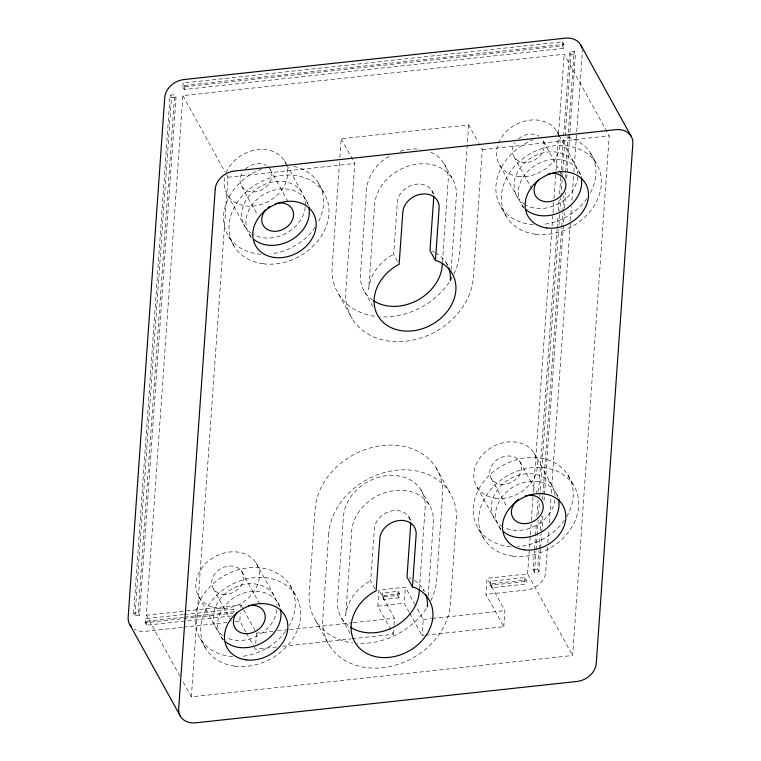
<?xml version="1.0" encoding="UTF-8"?>
<svg xmlns="http://www.w3.org/2000/svg" width="761" height="761" viewBox="0 0 761 761"><rect width="100%" height="100%" fill="white"/><g stroke="black" fill="none" stroke-linecap="round" stroke-linejoin="round"><path stroke-width="0.57" stroke-dasharray="3.81 2.85" d="M133.66 613.204L170.122 95.201L174.669 94.706L176.029 97.18L139.567 615.183L135.03 615.678L133.66 613.204L138.198 612.71L139.567 615.183M135.03 615.678L171.491 97.674L170.122 95.201M138.198 612.71L174.669 94.706M231.249 616.01L146.521 625.209L145.151 622.736L145.437 618.712L183.097 614.622M182.859 87.03L183.144 83.006L562.617 41.826L563.977 44.3L563.692 48.324L184.229 89.503L182.859 87.03L562.331 45.85L563.692 48.324M179.957 676.187L146.321 615.249L182.897 95.639L564.177 54.269L609.219 135.858L572.643 655.478L191.363 696.848L182.24 680.315M146.521 625.209L146.797 621.185L145.437 618.712M184.229 89.503L184.514 85.479L183.144 83.006M191.363 696.848L227.939 177.237L225.656 173.099M184.267 614.498L233.694 609.133L233.408 613.157L145.151 622.736M245.908 632.153L239.801 621.081L240.362 613.033M240.771 607.278L240.933 604.985L184.866 611.064M255.763 643.521L256.486 633.171L243.71 610.018M339.53 162.264L332.167 266.93A66.683 53.603 -28.9 0 0 375.563 316.386M339.863 157.556L341.185 138.74L468.671 124.909L478.346 142.421M341.185 138.74L354.835 163.463L345.817 291.663A66.683 53.603 -28.9 0 0 405.575 341.251A66.683 53.603 -28.9 0 0 473.304 277.832L482.322 149.632L478.907 143.449M375.049 588.909L370.683 580.995L374.364 528.695A18.996 15.268 -28.9 0 1 391.278 511.021A18.996 15.268 -28.9 0 1 410.35 520.657M397.489 261.442L393.665 254.516L397.347 202.217A18.996 15.268 -28.9 0 1 414.26 184.552A18.996 15.268 -28.9 0 1 433.332 194.179M352.067 638.774L393.342 634.293L377.779 606.108L378.921 590.013L405.366 587.14L414.85 604.329M382.288 597.005L382.574 592.981L398.127 591.297L399.496 593.77L399.211 597.794L383.658 599.478L382.288 597.005L397.851 595.321L399.211 597.794M383.658 599.478L383.944 595.454L382.574 592.981M393.342 634.293L393.665 629.689M393.989 625.095L394.474 618.198L378.921 590.013M397.851 595.321L398.127 591.297M409.256 612.329L404.234 603.235L405.366 587.14M419.406 589.604L425.18 507.454A42.73 34.35 -28.9 0 0 386.883 475.673A42.73 34.35 -28.9 0 0 343.477 516.319L337.532 600.819A42.73 34.35 -28.9 0 0 349.527 626.531M442.464 261.955L448.162 180.975A42.73 34.35 -28.9 0 0 429.946 151.839M424.429 635.33L422.089 635.587L423.23 619.492L415.411 605.337M428.167 596.224L433.37 522.293A42.73 34.35 -28.9 0 0 395.073 490.512A42.73 34.35 -28.9 0 0 351.668 531.159L345.722 615.659A42.73 34.35 -28.9 0 1 368.353 582.079L370.683 580.995M451.149 269.746L456.353 195.815A42.73 34.35 -28.9 0 0 418.055 164.034A42.73 34.35 -28.9 0 0 374.65 204.68L368.705 289.18A42.73 34.35 -28.9 0 1 391.335 255.601L393.665 254.516M468.671 124.909L459.654 253.099A66.683 53.603 -28.9 0 1 452.738 276.281M425.599 635.207L503.792 626.722L485.937 594.37L487.069 578.274L527.601 573.88L572.643 655.478M490.445 585.266L490.731 581.242L524.9 577.542L526.27 580.015L525.984 584.039L491.806 587.739L490.445 585.266L524.624 581.566L525.984 584.039M491.806 587.739L492.091 583.716L490.731 581.242M503.792 626.722L504.933 610.626L487.069 578.274M524.624 581.566L524.9 577.542M562.331 45.85L562.617 41.826M527.601 573.88L530.265 536.001M530.35 534.821L531.264 521.799M531.349 520.61L533.014 496.943M533.347 492.205L552.01 227.073M552.096 225.893L552.933 214.05M553.009 212.871L553.932 199.848M554.008 198.669L555.682 174.992M556.015 170.264L558.507 134.754M558.593 133.565L564.177 54.269M540.586 549.318L539.007 571.844L534.469 572.329L533.1 569.856L534.431 550.897M534.517 549.708L535.44 536.667M535.516 535.487L536.438 522.446M536.857 516.519L538.027 499.92M538.607 491.625L557.052 229.66M557.128 228.481L558.051 215.439M558.384 210.692L559.135 200.029M559.554 194.103L560.724 177.503M560.8 176.324L563.559 137.199M563.644 136.019L569.561 51.862L574.098 51.367L575.468 53.841L567.126 172.376M534.469 572.329L535.963 550.993M536.048 549.813L536.971 536.771M537.057 535.582L538.141 520.182M538.55 514.246L539.473 501.214M539.806 496.467L558.584 229.765M558.916 225.018L559.668 214.355M559.744 213.166L560.828 197.755M560.914 196.576L562.17 178.797M562.255 177.608L565.09 137.303M565.176 136.124L570.931 54.326L569.561 51.862M539.007 571.844L537.637 569.371L538.978 550.403M539.054 549.214L540.063 534.993M540.396 530.255L541.394 516.025M542.564 499.435L542.812 495.877M542.897 494.688L561.675 227.986M561.751 226.797L562.76 212.576M562.836 211.387L563.92 195.977M565.176 178.198L565.509 173.46M565.594 172.271L574.098 51.367M540.671 548.129L541.67 533.908M541.756 532.719L542.926 516.129M544.01 500.719L544.343 495.982M544.429 494.793L564.291 212.68M564.624 207.934L565.708 192.523M566.707 178.302L567.04 173.556M547.482 547.368L545.761 571.911A18.996 15.268 -28.9 0 1 526.469 589.975L485.937 594.37M547.815 542.698L548.719 529.846M549.214 522.769L550.964 497.884M551.297 493.147L570.408 221.765M570.484 220.576L571.492 206.355M571.901 200.428L573.823 173.175M573.908 171.986L576.657 132.88M576.743 131.691L582.336 52.29A18.996 15.268 -28.9 0 0 582.327 50.207M184.514 85.479L563.977 44.3M171.491 97.674L176.029 97.18M570.931 54.326L575.468 53.841M227.939 177.237L354.835 163.463M482.322 149.632L609.219 135.858M533.1 569.856L537.637 569.371M146.321 615.249L183.696 611.188M146.797 621.185L183.277 617.228M184.457 617.095L235.054 611.606L233.694 609.133M383.944 595.454L399.496 593.77M492.091 583.716L526.27 580.015M182.44 627.302L145.189 631.345A18.996 15.268 -28.9 0 1 134.364 629.214M183.61 627.169L226.921 622.469M235.111 621.585L239.801 621.081M377.779 606.108L404.234 603.235M256.486 633.171L272.999 631.383M277.717 630.869L288.333 629.718M289.513 629.585L352.02 622.802M353.199 622.679L394.474 618.198M423.23 619.492L431.392 618.607M432.562 618.474L504.933 610.626M276.585 646.964L255.354 649.266L253.689 646.241M282.483 646.317L350.888 638.898M590.688 153.341L596.148 163.234M556.795 131.196L558.498 134.288M559.069 135.315L574.403 163.101M578.379 170.588L581.785 176.771M561.39 173.879L542.536 139.739A16.618 13.356 -28.9 0 1 527.297 162.35A16.618 13.356 -28.9 0 1 515.026 142.716M514.027 156.804L532.881 190.944M521.599 204.576L523.882 208.704M499.777 165.337L517.385 197.232M501.099 206.992L506.56 216.875M443.967 163.463L452.158 178.302M431.791 190.497L435.073 196.433M568.029 475.235L573.49 485.128M446.212 262.802L448.391 266.759M534.136 453.09L551.744 484.995M555.72 492.481L559.696 499.692M519.877 461.623L537.589 493.699M491.368 478.698L507.368 507.663M318.345 182.897L323.805 192.78M498.94 526.469L501.223 530.598M477.118 487.23L494.726 519.126M364.709 291.853L372.681 306.274M284.452 160.752L286.155 163.834M286.726 164.861L302.06 192.647M306.027 200.143L309.442 206.317M478.441 528.876L483.901 538.769M436.063 467.758L449.713 492.481M270.193 169.284L287.905 201.361M338.712 294.26L352.362 318.983M420.985 489.941L429.175 504.781M241.684 186.35L257.684 215.325M182.897 95.639L225.085 172.072M408.809 516.976L410.997 520.924M249.256 234.131L252.1 239.277M227.434 194.883L245.042 226.788M228.747 236.538L234.207 246.431M423.23 589.28L424.324 591.259A42.73 34.35 -28.9 0 0 412.433 579.197M409.818 613.347L422.089 635.587M341.737 618.332L350.26 633.789M315.729 620.738L329.38 645.461M290.027 585.257L295.487 595.15M256.124 563.121L273.732 595.016M277.708 602.503L281.123 608.686M241.874 571.654L259.577 603.72M240.933 604.985L243.149 609.009M246.469 633.162L253.137 645.242M213.365 588.719L232.21 622.859M199.106 597.252L216.714 629.147M220.937 636.5L223.782 641.647M200.428 638.907L205.889 648.791M251.32 233.313A33.237 26.721 -28.9 0 1 261.556 185.827A33.237 26.721 -28.9 0 1 305.38 205.223M305.228 207.315A33.237 26.721 -28.9 0 1 284.995 233.874A33.237 26.721 -28.9 0 1 252.186 233.884M226.16 172.814A33.237 26.721 -28.9 0 1 280.067 155.682A33.237 26.721 -28.9 0 1 262.64 203.996A33.237 26.721 -28.9 0 1 225.408 174.906M518.555 138.816A16.618 13.356 -28.9 0 1 538.74 136.048M524.529 204.338A33.237 26.721 -28.9 0 1 532.262 157.185A33.237 26.721 -28.9 0 1 577.694 173.594M577.666 176.714A33.237 26.721 -28.9 0 1 558.441 203.758A33.237 26.721 -28.9 0 1 525.432 204.88M502.774 526.774A33.237 26.721 -28.9 0 1 509.061 479.392A33.237 26.721 -28.9 0 1 555.035 495.478M554.912 499.663A33.237 26.721 -28.9 0 1 535.792 525.642A33.237 26.721 -28.9 0 1 503.706 527.278M222.992 635.673A33.237 26.721 -28.9 0 1 232.134 588.786A33.237 26.721 -28.9 0 1 277.023 605.509M276.909 609.685A33.237 26.721 -28.9 0 1 227.625 638.194M267.872 166.64A16.618 13.356 -28.9 0 1 267.472 185.551A16.618 13.356 -28.9 0 1 246.022 190.345A16.618 13.356 -28.9 0 1 242.683 172.271M245.413 169.075A16.618 13.356 -28.9 0 1 266.398 165.594M567.345 137.066A52.233 41.988 -28.9 0 1 590.013 193.636M586.969 198.488A52.233 41.988 -28.9 0 1 542.774 224.428M533.375 224.647A52.233 41.988 -28.9 0 1 495.868 188.585A52.233 41.988 -28.9 0 1 532.805 139.986M293.908 166.355A52.233 41.988 -28.9 0 1 317.67 223.182M315.235 227.159A52.233 41.988 -28.9 0 1 270.431 253.974M261.033 254.203A52.233 41.988 -28.9 0 1 223.525 217.656A52.233 41.988 -28.9 0 1 261.518 169.132M524.491 208.248A33.094 26.606 -28.9 0 1 535.877 165.013A33.094 26.606 -28.9 0 1 580.396 174.773M251.339 236.928A33.094 26.606 -28.9 0 1 264.79 193.836A33.094 26.606 -28.9 0 1 308.414 205.432M501.033 529.275A33.094 26.606 -28.9 0 1 514.474 486.184A33.094 26.606 -28.9 0 1 558.098 497.78M223.82 640.163A33.094 26.606 -28.9 0 1 236.462 596.215A33.094 26.606 -28.9 0 1 280.39 608.924M409.209 577.647A42.73 34.35 -28.9 0 1 411.378 578.645M430.812 600.695A66.683 53.603 -28.9 0 0 436.671 579.578L442.617 495.078A66.683 53.603 -28.9 0 0 382.85 445.489A66.683 53.603 -28.9 0 0 315.13 508.919L309.185 593.409A66.683 53.603 -28.9 0 0 352.581 642.864M426.141 608.762A66.683 53.603 -28.9 0 1 357.147 643.302M389.099 156.271A42.73 34.35 -28.9 0 0 366.46 189.841L360.514 274.34A42.73 34.35 -28.9 0 0 372.51 300.053M400.248 151.239A42.73 34.35 -28.9 0 1 420.348 149.289M452.177 277.299A66.683 53.603 -28.9 0 1 450.398 280.324M449.123 282.283A66.683 53.603 -28.9 0 1 380.129 316.823M432.191 251.168A42.73 34.35 -28.9 0 1 434.36 252.167M435.416 252.728A42.73 34.35 -28.9 0 1 448.277 266.788M232.704 656.572A52.233 41.988 -28.9 0 1 197.936 605.499A52.233 41.988 -28.9 0 1 265.237 568.638A52.233 41.988 -28.9 0 1 289.342 625.552M285.67 631.288A52.233 41.988 -28.9 0 1 242.112 656.343M510.717 546.541A52.233 41.988 -28.9 0 1 476.072 495.126A52.233 41.988 -28.9 0 1 543.972 458.778A52.233 41.988 -28.9 0 1 566.774 516.538M564.31 520.381A52.233 41.988 -28.9 0 1 517.765 546.522M328.781 533.642L322.835 618.141A66.683 53.603 -28.9 0 0 382.602 667.73A66.683 53.603 -28.9 0 0 450.322 604.301L456.267 519.811A66.683 53.603 -28.9 0 0 396.5 470.222A66.683 53.603 -28.9 0 0 328.781 533.642M500.557 484.215A16.618 13.356 -28.9 0 0 521.228 464.847A16.618 13.356 -28.9 0 0 495.097 461.423A16.618 13.356 -28.9 0 0 500.557 484.215M222.545 594.236A16.618 13.356 -28.9 0 0 243.216 574.878A16.618 13.356 -28.9 0 0 217.085 571.444A16.618 13.356 -28.9 0 0 222.545 594.236M518.146 176.362A33.237 26.721 -28.9 0 0 559.487 137.646A33.237 26.721 -28.9 0 0 507.216 130.787A33.237 26.721 -28.9 0 0 518.146 176.362M495.487 498.255A33.237 26.721 -28.9 0 0 536.828 459.539A33.237 26.721 -28.9 0 0 484.557 452.681A33.237 26.721 -28.9 0 0 495.487 498.255M217.475 608.286A33.237 26.721 -28.9 0 0 258.826 569.561A33.237 26.721 -28.9 0 0 206.554 562.702A33.237 26.721 -28.9 0 0 217.475 608.286M535.421 234.207A52.233 41.988 -28.9 0 0 600.391 173.365A52.233 41.988 -28.9 0 0 518.251 162.588A52.233 41.988 -28.9 0 0 535.421 234.207M263.078 263.763A52.233 41.988 -28.9 0 0 328.048 202.921A52.233 41.988 -28.9 0 0 245.908 192.143A52.233 41.988 -28.9 0 0 263.078 263.763M512.762 556.101A52.233 41.988 -28.9 0 0 577.732 495.259A52.233 41.988 -28.9 0 0 495.592 484.481A52.233 41.988 -28.9 0 0 512.762 556.101M234.749 666.132A52.233 41.988 -28.9 0 0 299.72 605.28A52.233 41.988 -28.9 0 0 217.579 594.503A52.233 41.988 -28.9 0 0 234.749 666.132"/><path stroke-width="1.14" d="M412.462 586.95L416.143 534.641A18.996 15.268 -28.9 0 0 399.116 520.524A18.996 15.268 -28.9 0 0 379.825 538.588L376.143 590.888L373.813 591.963A42.73 34.35 -28.9 0 0 359.106 647.782A42.73 34.35 -28.9 0 0 421.689 640.99A42.73 34.35 -28.9 0 0 414.669 587.53L412.462 586.95L407.002 577.057L410.683 524.757A18.996 15.268 -28.9 0 0 410.674 522.674M435.435 260.471L439.116 208.172A18.996 15.268 -28.9 0 0 422.098 194.045A18.996 15.268 -28.9 0 0 402.807 212.11L399.125 264.409L396.795 265.494A42.73 34.35 -28.9 0 0 382.089 321.304A42.73 34.35 -28.9 0 0 444.671 314.521A42.73 34.35 -28.9 0 0 437.651 261.061L435.435 260.471L429.975 250.578L433.665 198.279A18.996 15.268 -28.9 0 0 433.656 196.195M419.406 589.604L419.235 591.953A42.73 34.35 -28.9 0 1 393.542 627.226A42.73 34.35 -28.9 0 1 350.498 627.188M442.379 263.125L442.217 265.475A42.73 34.35 -28.9 0 1 416.524 300.747A42.73 34.35 -28.9 0 1 373.47 300.709M427.596 604.443L427.425 606.793A42.73 34.35 -28.9 0 0 425.713 594.322M450.655 276.795L450.407 280.314A42.73 34.35 -28.9 0 0 448.686 267.843M580.472 44.509L630.974 136M130.026 625L180.528 716.491M525.195 496.001A16.618 13.356 -28.9 0 1 542.802 510.222A16.618 13.356 -28.9 0 1 518.241 522.407A16.618 13.356 -28.9 0 1 518.441 499.349M248.229 605.766A16.618 13.356 -28.9 0 1 264.942 619.625A16.618 13.356 -28.9 0 1 242.321 633.171A16.618 13.356 -28.9 0 1 237.318 612.291M547.853 174.107A16.618 13.356 -28.9 0 1 565.67 187.406A16.618 13.356 -28.9 0 1 542.679 201.17A16.618 13.356 -28.9 0 1 538.702 179.586M581.271 177.988A33.094 26.606 -28.9 0 1 563.568 210.464A33.094 26.606 -28.9 0 1 526.222 209.846M308.928 207.544A33.094 26.606 -28.9 0 1 291.225 240.019A33.094 26.606 -28.9 0 1 253.879 239.392M275.511 203.663A16.618 13.356 -28.9 0 1 293.385 216.638A16.618 13.356 -28.9 0 1 270.964 230.887A16.618 13.356 -28.9 0 1 265.646 209.931M267.91 207.686A16.618 13.356 -28.9 0 1 269.651 206.383M558.612 499.882A33.094 26.606 -28.9 0 1 540.909 532.358A33.094 26.606 -28.9 0 1 503.563 531.739M280.6 609.903A33.094 26.606 -28.9 0 1 262.897 642.379A33.094 26.606 -28.9 0 1 225.551 641.761M131.225 626.607A18.996 15.268 -28.9 0 1 128.162 617.219L164.737 97.608A18.996 15.268 -28.9 0 1 184.029 79.544L565.309 38.174A18.996 15.268 -28.9 0 1 582.003 48.2M215.239 189.089L178.664 708.71A18.996 15.268 -28.9 0 0 195.691 722.826L576.971 681.456A18.996 15.268 -28.9 0 0 596.263 663.392L632.838 143.781A18.996 15.268 -28.9 0 0 615.811 129.655L234.531 171.025A18.996 15.268 -28.9 0 0 215.239 189.089M246.05 659.844A33.094 26.606 -28.9 0 0 287.22 621.29A33.094 26.606 -28.9 0 0 235.168 614.46A33.094 26.606 -28.9 0 0 246.05 659.844M524.063 549.822A33.094 26.606 -28.9 0 0 565.223 511.268A33.094 26.606 -28.9 0 0 513.18 504.438A33.094 26.606 -28.9 0 0 524.063 549.822M546.721 227.929A33.094 26.606 -28.9 0 0 587.882 189.375A33.094 26.606 -28.9 0 0 535.839 182.545A33.094 26.606 -28.9 0 0 546.721 227.929M274.379 257.475A33.094 26.606 -28.9 0 0 315.539 218.921A33.094 26.606 -28.9 0 0 263.496 212.091A33.094 26.606 -28.9 0 0 274.379 257.475"/></g></svg>
